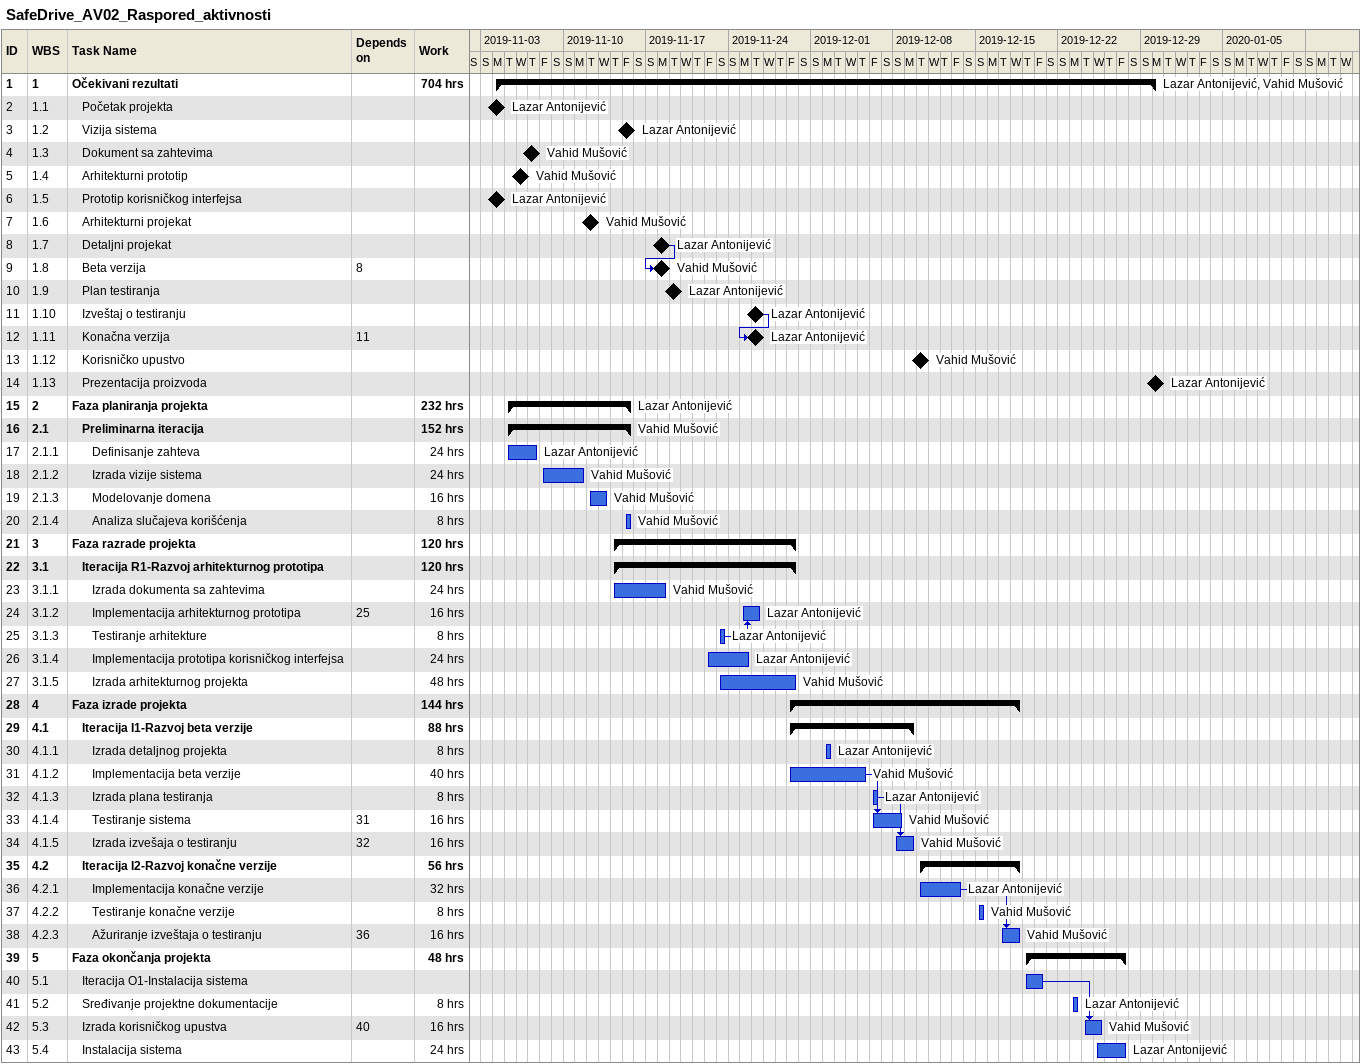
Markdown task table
SafeDrive_AV02_Raspored_aktivnosti

| ID | WBS | Task | Start | Finish | Predecessors | Resources | Work (h) |
|---|---|---|---|---|---|---|---|
| 1 | 1 | **Očekivani rezultati** | 2019-11-04 | 2019-12-30 |  | Lazar Antonijević, Vahid Mušović | 704 |
| 2 | 1.1 | Početak projekta (milestone) | 2019-11-04 | 2019-11-04 |  | Lazar Antonijević |  |
| 3 | 1.2 | Vizija sistema (milestone) | 2019-11-15 | 2019-11-15 |  | Lazar Antonijević |  |
| 4 | 1.3 | Dokument sa zahtevima (milestone) | 2019-11-07 | 2019-11-07 |  | Vahid Mušović |  |
| 5 | 1.4 | Arhitekturni prototip (milestone) | 2019-11-06 | 2019-11-06 |  | Vahid Mušović |  |
| 6 | 1.5 | Prototip korisničkog interfejsa (milestone) | 2019-11-04 | 2019-11-04 |  | Lazar Antonijević |  |
| 7 | 1.6 | Arhitekturni projekat (milestone) | 2019-11-12 | 2019-11-12 |  | Vahid Mušović |  |
| 8 | 1.7 | Detaljni projekat (milestone) | 2019-11-18 | 2019-11-18 |  | Lazar Antonijević |  |
| 9 | 1.8 | Beta verzija (milestone) | 2019-11-18 | 2019-11-18 | 8 | Vahid Mušović |  |
| 10 | 1.9 | Plan testiranja (milestone) | 2019-11-19 | 2019-11-19 |  | Lazar Antonijević |  |
| 11 | 1.10 | Izveštaj o testiranju (milestone) | 2019-11-26 | 2019-11-26 |  | Lazar Antonijević |  |
| 12 | 1.11 | Konačna verzija (milestone) | 2019-11-26 | 2019-11-26 | 11 | Lazar Antonijević |  |
| 13 | 1.12 | Korisničko upustvo (milestone) | 2019-12-10 | 2019-12-10 |  | Vahid Mušović |  |
| 14 | 1.13 | Prezentacija proizvoda (milestone) | 2019-12-30 | 2019-12-30 |  | Lazar Antonijević |  |
| 15 | 2 | **Faza planiranja projekta** | 2019-11-05 | 2019-11-15 |  | Lazar Antonijević | 232 |
| 16 | 2.1 | **Preliminarna iteracija** | 2019-11-05 | 2019-11-15 |  | Vahid Mušović | 152 |
| 17 | 2.1.1 | Definisanje zahteva | 2019-11-05 | 2019-11-07 |  | Lazar Antonijević | 24 |
| 18 | 2.1.2 | Izrada vizije sistema | 2019-11-08 | 2019-11-11 |  | Vahid Mušović | 24 |
| 19 | 2.1.3 | Modelovanje domena | 2019-11-12 | 2019-11-13 |  | Vahid Mušović | 16 |
| 20 | 2.1.4 | Analiza slučajeva korišćenja | 2019-11-15 | 2019-11-15 |  | Vahid Mušović | 8 |
| 21 | 3 | **Faza razrade projekta** | 2019-11-14 | 2019-11-29 |  |  | 120 |
| 22 | 3.1 | **Iteracija R1-Razvoj arhitekturnog prototipa** | 2019-11-14 | 2019-11-29 |  |  | 120 |
| 23 | 3.1.1 | Izrada dokumenta sa zahtevima | 2019-11-14 | 2019-11-18 |  | Vahid Mušović | 24 |
| 24 | 3.1.2 | Implementacija arhitekturnog prototipa | 2019-11-25 | 2019-11-26 | 25 | Lazar Antonijević | 16 |
| 25 | 3.1.3 | Testiranje arhitekture | 2019-11-23 | 2019-11-23 |  | Lazar Antonijević | 8 |
| 26 | 3.1.4 | Implementacija prototipa korisničkog interfejsa | 2019-11-22 | 2019-11-25 |  | Lazar Antonijević | 24 |
| 27 | 3.1.5 | Izrada arhitekturnog projekta | 2019-11-23 | 2019-11-29 |  | Vahid Mušović | 48 |
| 28 | 4 | **Faza izrade projekta** | 2019-11-29 | 2019-12-18 |  |  | 144 |
| 29 | 4.1 | **Iteracija I1-Razvoj beta verzije** | 2019-11-29 | 2019-12-09 |  |  | 88 |
| 30 | 4.1.1 | Izrada detaljnog projekta | 2019-12-02 | 2019-12-02 |  | Lazar Antonijević | 8 |
| 31 | 4.1.2 | Implementacija beta verzije | 2019-11-29 | 2019-12-05 |  | Vahid Mušović | 40 |
| 32 | 4.1.3 | Izrada plana testiranja | 2019-12-06 | 2019-12-06 |  | Lazar Antonijević | 8 |
| 33 | 4.1.4 | Testiranje sistema | 2019-12-06 | 2019-12-08 | 31 | Vahid Mušović | 16 |
| 34 | 4.1.5 | Izrada izvešaja o testiranju | 2019-12-08 | 2019-12-09 | 32 | Vahid Mušović | 16 |
| 35 | 4.2 | **Iteracija I2-Razvoj konačne verzije** | 2019-12-10 | 2019-12-18 |  |  | 56 |
| 36 | 4.2.1 | Implementacija konačne verzije | 2019-12-10 | 2019-12-13 |  | Lazar Antonijević | 32 |
| 37 | 4.2.2 | Testiranje konačne verzije | 2019-12-15 | 2019-12-15 |  | Vahid Mušović | 8 |
| 38 | 4.2.3 | Ažuriranje izveštaja o testiranju | 2019-12-17 | 2019-12-18 | 36 | Vahid Mušović | 16 |
| 39 | 5 | **Faza okončanja projekta** | 2019-12-19 | 2019-12-27 |  |  | 48 |
| 40 | 5.1 | Iteracija O1-Instalacija sistema | 2019-12-19 | 2019-12-20 |  |  |  |
| 41 | 5.2 | Sređivanje projektne dokumentacije | 2019-12-23 | 2019-12-23 |  | Lazar Antonijević | 8 |
| 42 | 5.3 | Izrada korisničkog upustva | 2019-12-24 | 2019-12-25 | 40 | Vahid Mušović | 16 |
| 43 | 5.4 | Instalacija sistema | 2019-12-25 | 2019-12-27 |  | Lazar Antonijević | 24 |
